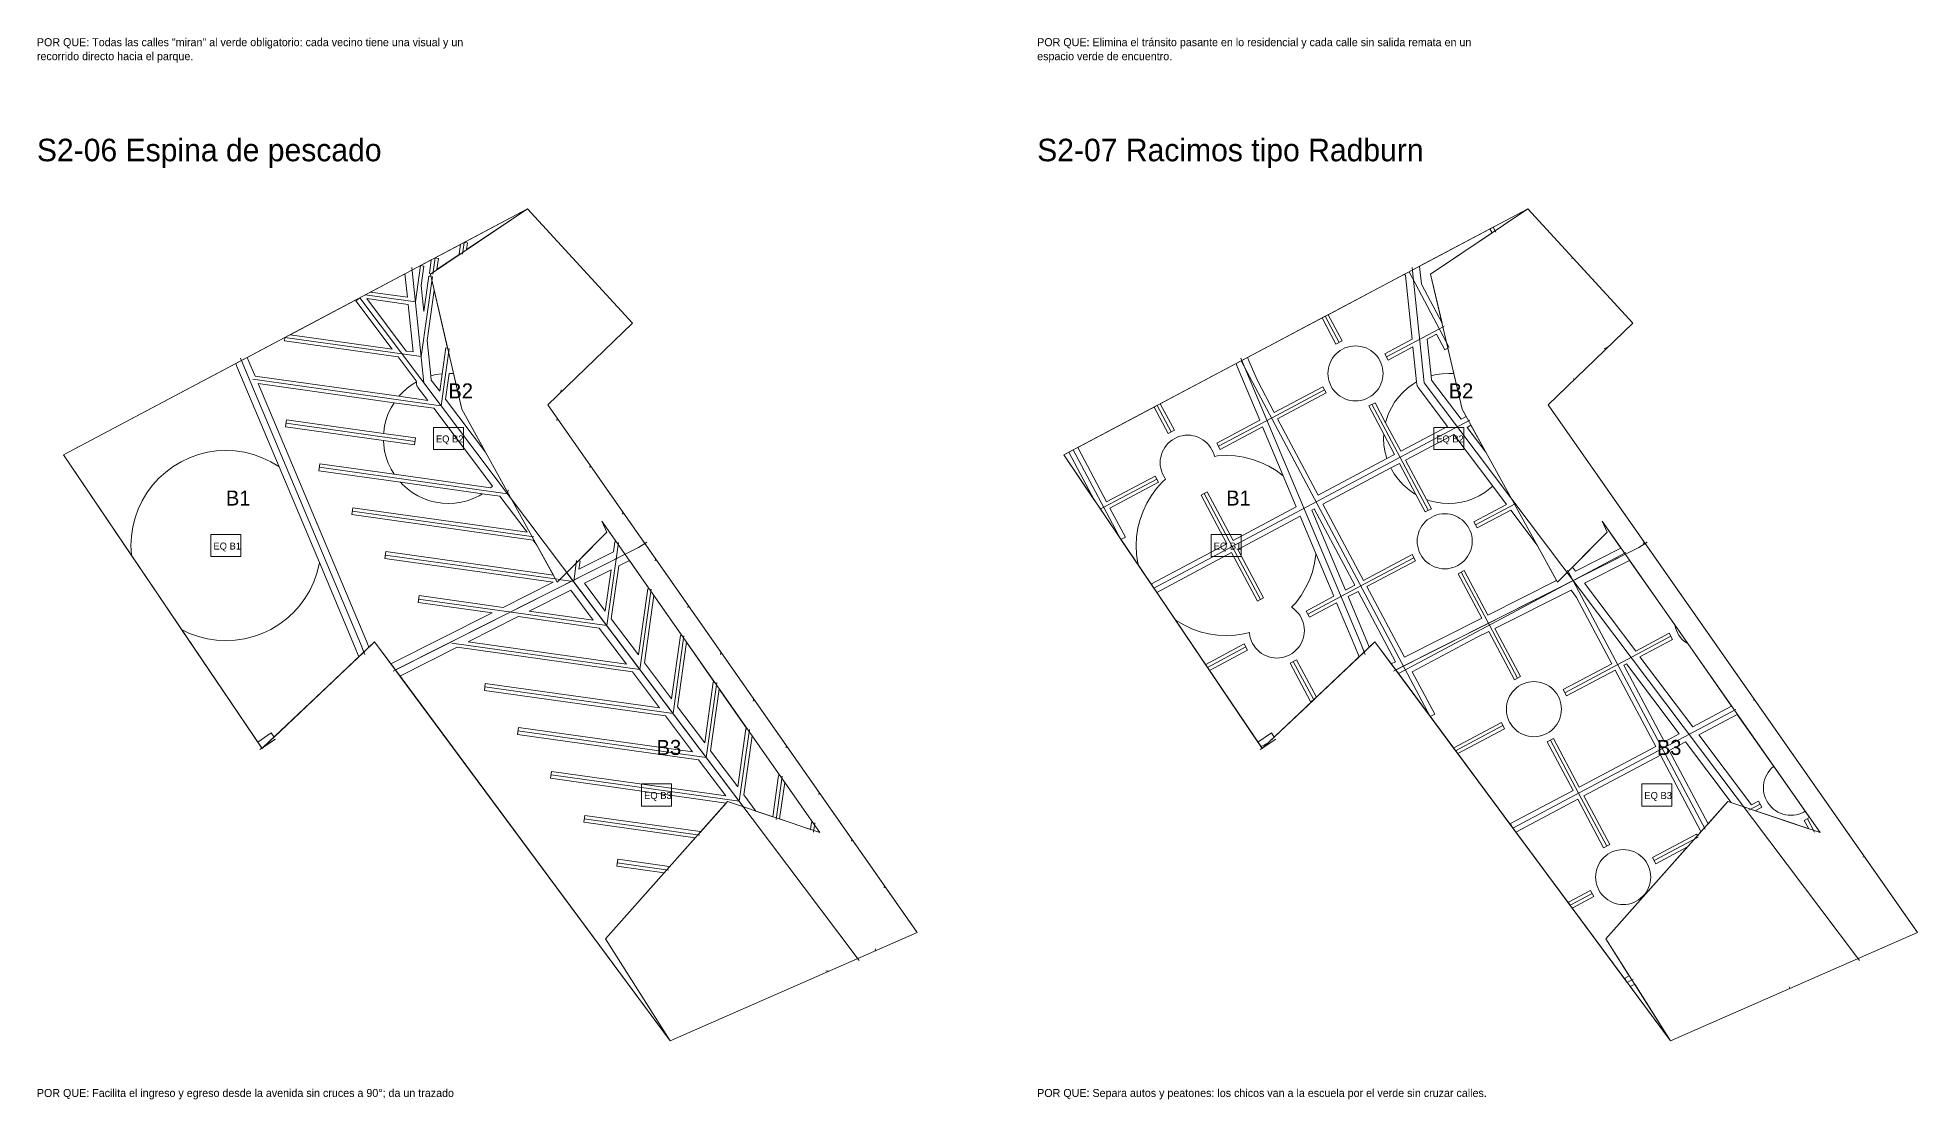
# Model space of a CAD drawing. Header units: metres. Extents: x 3873 to 16340, y -5213 to 3289.
# Drawn here: x 6581 to 10340, y -985 to 1137 of the extents above; entities that cross this region are included whole.
import ezdxf

# ---------------------------------------------------------------- set-up
doc = ezdxf.new("R2010")
doc.units = ezdxf.units.M
for name, color, linetype, lineweight, plot in [('EQUIPAMIENTO', 5, 'Continuous', 0, False), ('LIMITE-INTERVENCION', 30, 'Continuous', 0, False), ('MANZANAS-PROPUESTAS', 33, 'Continuous', 0, False), ('SECTORES', 1, 'Continuous', 0, False), ('TEXTO', 7, 'Continuous', 0, False), ('VERDE-OBLIGATORIO', 3, 'Continuous', 0, False), ('VERDE-PROPUESTO', 82, 'Continuous', 0, False), ('VIA-BOULEVARD', 30, 'Continuous', 0, False), ('VIA-PRIMARIA', 1, 'Continuous', 0, False), ('VIA-SECUNDARIA', 8, 'Continuous', 0, False), ('VIA-TERCIARIA', 9, 'Continuous', 0, False)]:
    doc.layers.add(name, color=color, linetype=linetype, lineweight=lineweight, plot=plot)

msp = doc.modelspace()

# ---------------------------------------------------------------- linework, layer by layer
at = {"layer": 'EQUIPAMIENTO'}
for points in [[(7372.8, 314.1), (7432.8, 314.1), (7432.8, 358.1), (7372.8, 358.1), (7372.8, 314.1)], [(9372.8, 314.1), (9432.8, 314.1), (9432.8, 358.1), (9372.8, 358.1), (9372.8, 314.1)], [(6928, 100), (6988, 100), (6988, 144), (6928, 144), (6928, 100)], [(8928, 100), (8988, 100), (8988, 144), (8928, 144), (8928, 100)], [(7789.1, -398.5), (7849.1, -398.5), (7849.1, -354.5), (7789.1, -354.5), (7789.1, -398.5)], [(9789.1, -398.5), (9849.1, -398.5), (9849.1, -354.5), (9789.1, -354.5), (9789.1, -398.5)]]:
    msp.add_lwpolyline(points, close=True, dxfattribs=at)
at = {"layer": 'LIMITE-INTERVENCION'}
for points in [[(6633, 303), (7561, 795), (7771.2, 566.4), (7601.5, 403.2), (8340, -651), (7846.2, -867.6), (7255.3, -70.6), (7030.2, -283.5), (6633, 303)], [(8633, 303), (9561, 795), (9771.2, 566.4), (9601.5, 403.2), (10340, -651), (9846.2, -867.6), (9255.3, -70.6), (9030.2, -283.5), (8633, 303)]]:
    msp.add_lwpolyline(points, close=True, dxfattribs=at)
at = {"layer": 'MANZANAS-PROPUESTAS'}
for points in [[(7441.2, 726.8), (7434.3, 727.8), (7561, 795), (7439.3, 713.4), (7441.2, 726.8)], [(9485.3, 754.9), (9489.5, 747.1), (9366.7, 664.7), (9389.7, 566.3), (9348.2, 644.2), (9344.5, 679.5), (9342.9, 679.4), (9491.5, 758.2), (9485.3, 754.9)], [(7383.1, 696), (7376.2, 697), (7426.7, 723.8), (7424, 705.2), (7426.5, 704.8), (7380, 673.6), (7383.1, 696)], [(7364.7, 665.4), (7367.2, 665), (7366.7, 664.7), (7367.8, 660.1), (7364, 660.7), (7354, 589.5), (7348.5, 641.5), (7354, 680.6), (7347.1, 681.6), (7368.6, 693), (7364.7, 665.4)], [(7320.8, 618.3), (7247.2, 628.6), (7315.9, 665), (7320.8, 618.3)], [(9149.6, 576.9), (9177.4, 524.6), (9189.8, 531.2), (9162, 583.4), (9315.9, 665), (9315.9, 665), (9314.8, 664.5), (9316.2, 661.9), (9329.7, 534.2), (9275, 505.1), (9281.5, 492.7), (9331.3, 519.2), (9338.7, 449.1), (9330.6, 444.2), (9320.3, 436.6), (9310.9, 428.1), (9302.3, 418.6), (9294.7, 408.4), (9288.2, 397.4), (9282.7, 385.9), (9278.4, 373.9), (9276.8, 367.5), (9255.5, 407.5), (9243.1, 401), (9273.2, 344.4), (9272.8, 336.1), (9273.4, 323.4), (9275.3, 310.8), (9278.4, 298.4), (9279.4, 295.7), (9142, 222.6), (9060.8, 375.4), (9157.9, 427), (9151.4, 439.4), (9054.2, 387.7), (9019.6, 452.9), (9004, 490), (9004, 490.1), (9000.6, 497.9), (9155.8, 580.2), (9149.6, 576.9)], [(7217.8, 611.3), (7290.6, 514.8), (7086.5, 543.4), (7225.8, 617.3), (7217.8, 611.3)], [(7239.7, 615.5), (7322.3, 603.9), (7332.4, 508.9), (7318.6, 510.8), (7239.7, 615.5)], [(7397.6, 516.9), (7390.4, 465.5), (7390.1, 465.5), (7377.5, 463.6), (7367.6, 461.2), (7360.1, 532.1), (7374.2, 632.5), (7401.3, 516.3), (7397.6, 516.9)], [(7075, 530.9), (7302.5, 498.9), (7338.5, 451.2), (7338.7, 449.1), (7330.6, 444.2), (7320.3, 436.6), (7310.9, 428.1), (7303.9, 420.3), (7016.3, 460.7), (7004, 490), (7004, 490.1), (7000.6, 497.9), (7076, 537.8), (7075, 530.9)], [(9359.8, 534.4), (9378.7, 544.4), (9395.2, 513.4), (9401.3, 516.6), (9413.2, 465.6), (9402.8, 466.1), (9390.1, 465.5), (9377.5, 463.6), (9367.6, 461.2), (9359.8, 534.4)], [(6980, 479.9), (7064.3, 279.5), (7063.6, 280), (7047.6, 289.6), (7030.7, 297.6), (7013.2, 303.8), (6995.1, 308.4), (6976.6, 311.1), (6958, 312), (6939.4, 311.1), (6921, 308.4), (6902.9, 303.8), (6885.3, 297.6), (6868.5, 289.6), (6852.5, 280), (6837.5, 268.9), (6823.7, 256.4), (6811.1, 242.6), (6800, 227.6), (6790.5, 211.6), (6782.5, 194.7), (6776.2, 177.2), (6771.7, 159.1), (6768.9, 140.6), (6768, 122), (6768.9, 103.4), (6769.1, 102), (6633, 303), (6977.6, 485.7), (6980, 479.9)], [(8813.9, 398.9), (8841.9, 346.2), (8854.3, 352.8), (8826.2, 405.4), (8977.6, 485.7), (8980, 479.9), (9025.3, 372.3), (8939.5, 326.7), (8946, 314.3), (9030.7, 359.4), (9071.9, 261.4), (9058, 271.7), (9042.9, 280.8), (9026.9, 288.3), (9010.3, 294.3), (8993.1, 298.6), (8975.7, 301.2), (8958, 302), (8940.4, 301.2), (8934.4, 300.3), (8933.6, 303.6), (8931.7, 308.7), (8929.4, 313.6), (8926.7, 318.2), (8923.5, 322.6), (8919.8, 326.6), (8915.8, 330.2), (8911.5, 333.4), (8906.9, 336.2), (8902, 338.5), (8896.9, 340.3), (8891.7, 341.6), (8886.3, 342.4), (8880.9, 342.7), (8875.5, 342.4), (8870.2, 341.6), (8865, 340.3), (8859.9, 338.5), (8855, 336.2), (8850.4, 333.4), (8846, 330.2), (8842, 326.6), (8838.4, 322.6), (8835.2, 318.2), (8832.4, 313.6), (8830.1, 308.7), (8828.3, 303.6), (8827, 298.4), (8826.2, 293.1), (8825.9, 287.7), (8826.2, 282.3), (8827, 276.9), (8828.3, 271.7), (8830.1, 266.6), (8832.4, 261.7), (8835.2, 257.1), (8836.9, 254.9), (8830.7, 249.3), (8818.9, 236.2), (8808.4, 222), (8799.3, 206.9), (8791.7, 190.9), (8785.8, 174.3), (8781.5, 157.1), (8778.9, 139.7), (8778, 122), (8778.9, 104.4), (8781.5, 86.9), (8782.7, 81.9), (8813.4, 36.6), (8813.4, 36.6), (8747.4, 134), (8756.3, 138.7), (8725.3, 197), (8822.4, 248.6), (8815.8, 261), (8718.7, 209.3), (8661, 317.9), (8820.1, 402.2), (8813.9, 398.9)], [(7244, -81.3), (7239, -69.1), (7239, -69), (7022.6, 445.7), (7294.2, 407.5), (7288.2, 397.4), (7282.7, 385.9), (7278.4, 373.9), (7275.3, 361.5), (7273.4, 348.9), (7273.3, 346.1), (7079.3, 373.3), (7077.4, 359.5), (7273, 332), (7273.4, 323.4), (7275.3, 310.8), (7278.4, 298.4), (7282.7, 286.4), (7288.2, 274.9), (7294.3, 264.6), (7145.5, 285.5), (7143.6, 271.6), (7306.8, 248.7), (7310.9, 244.2), (7320.3, 235.7), (7330.6, 228.1), (7341.5, 221.5), (7353.1, 216), (7365.1, 211.7), (7377.5, 208.6), (7390.1, 206.8), (7402.8, 206.1), (7415.6, 206.8), (7428.2, 208.6), (7440.5, 211.7), (7452.6, 216), (7464.1, 221.5), (7471, 225.6), (7505.8, 220.7), (7560.1, 148.7), (7211.7, 197.7), (7209.8, 183.8), (7572, 132.9), (7579.8, 122.5), (7612.8, 62.8), (7278, 109.8), (7276, 96), (7612, 48.8), (7512, -1.6), (7344.2, 22), (7342.2, 8.1), (7490, -12.6), (7287.8, -114.4), (7255.3, -70.6), (7244, -81.3)], [(8643.4, 308.5), (8694.7, 211.8), (8633, 303), (8652.2, 313.2), (8643.4, 308.5)], [(9518.3, 204.1), (9453.4, 169.6), (9459.9, 157.2), (9526.9, 192.8), (9579.8, 122.5), (9618.7, 52.1), (9481.3, -17.1), (9433.9, 72), (9421.5, 65.5), (9468.8, -23.3), (9314.2, -101.1), (9239.2, 39.9), (9336.3, 91.5), (9329.8, 103.9), (9232.6, 52.2), (9151.4, 205), (9287.1, 277.1), (9288.2, 274.9), (9294.7, 263.9), (9302.3, 253.7), (9310.9, 244.2), (9320.3, 235.7), (9330.6, 228.1), (9337.2, 224.1), (9355.8, 189.1), (9368.2, 195.6), (9358.3, 214.2), (9365.1, 211.7), (9377.5, 208.6), (9390.1, 206.8), (9402.8, 206.1), (9415.6, 206.8), (9428.2, 208.6), (9440.5, 211.7), (9452.6, 216), (9464.1, 221.5), (9475, 228.1), (9485.3, 235.7), (9490.8, 240.6), (9518.3, 204.1)], [(9215, 42.8), (9196.2, 32.8), (9128.9, 193), (9133.8, 195.6), (9215, 42.8)], [(7735.9, 129.2), (7733.2, 109.7), (7663.8, 74.8), (7666.1, 90.9), (7662.9, 91.4), (7719.7, 148.7), (7709.6, 170.5), (7738.8, 128.8), (7735.9, 129.2)], [(9656.3, 71), (9650.4, 78.8), (9719.7, 148.7), (9709.6, 170.5), (9747.2, 116.8), (9656.3, 71)], [(7215, -79), (7223.8, -100.4), (7054.2, -260.8), (7048.7, -252.5), (7021.5, -270.7), (6869.3, -46), (6885.3, -53.5), (6902.9, -59.8), (6921, -64.3), (6939.4, -67.1), (6958, -68), (6976.6, -67.1), (6995.1, -64.3), (7013.2, -59.8), (7030.7, -53.5), (7047.6, -45.5), (7063.6, -36), (7078.6, -24.9), (7092.4, -12.3), (7104.9, 1.5), (7116, 16.5), (7125.6, 32.5), (7133.6, 49.3), (7139.8, 66.9), (7144.4, 85), (7144.8, 88), (7215, -79)], [(7801.4, 35.8), (7782.7, -96.7), (7728.4, -24.7), (7743.3, 81.2), (7764.6, 91.9), (7804.2, 35.4), (7801.4, 35.8)], [(9098.4, -106.4), (9086, -112.9), (9126.8, -189.6), (9133, -186.3), (9054.2, -260.8), (9048.7, -252.5), (9021.5, -270.7), (8924.5, -127.5), (9000.8, -86.9), (8994.2, -74.5), (8917.3, -115.5), (8920.6, -121.6), (8819.1, 28.3), (8855.8, -26), (8858, -27.6), (8873.2, -36.7), (8889.1, -44.3), (8905.8, -50.2), (8922.9, -54.5), (8940.4, -57.1), (8958, -58), (8975.7, -57.1), (8993.1, -54.5), (9004.5, -51.7), (9004.6, -53.2), (9005.4, -58.6), (9006.7, -63.8), (9008.5, -68.9), (9010.8, -73.8), (9013.6, -78.4), (9016.8, -82.7), (9020.4, -86.7), (9024.4, -90.4), (9028.8, -93.6), (9033.4, -96.4), (9038.3, -98.7), (9043.4, -100.5), (9048.6, -101.8), (9053.9, -102.6), (9059.3, -102.9), (9064.7, -102.6), (9070.1, -101.8), (9075.3, -100.5), (9080.4, -98.7), (9085.3, -96.4), (9089.9, -93.6), (9094.2, -90.4), (9098.2, -86.7), (9101.8, -82.7), (9105.1, -78.4), (9107.8, -73.8), (9110.1, -68.9), (9112, -63.8), (9113.3, -58.6), (9114.1, -53.2), (9114.3, -47.9), (9114.1, -42.5), (9113.3, -37.1), (9112, -31.9), (9110.1, -26.8), (9107.8, -21.9), (9105.1, -17.3), (9101.8, -13), (9098.2, -9), (9094.2, -5.3), (9089.9, -2.1), (9088.8, -1.4), (9097.2, 7.8), (9107.7, 22), (9116.8, 37.2), (9124.3, 53.1), (9130.3, 69.8), (9134.6, 86.9), (9137.2, 104.4), (9137.2, 106), (9173.1, 20.6), (9117.9, -8.8), (9124.4, -21.2), (9178.6, 7.6), (9215, -79), (9223.8, -100.4), (9138.2, -181.3), (9098.4, -106.4)], [(9890.8, -240), (9785.3, -100.2), (9850.3, -65.6), (9843.7, -53.3), (9776.8, -88.8), (9674.6, 46.7), (9764.6, 91.9), (9854.7, -36.7), (9854.8, -37.3), (9856.1, -42.5), (9858, -47.6), (9860.3, -52.5), (9863, -57.1), (9866.3, -61.5), (9869.9, -65.5), (9873.9, -69.1), (9878.2, -72.3), (9880.7, -73.8), (9968.3, -198.8), (9890.8, -240)], [(7728.1, 73.6), (7716.5, -8.9), (7674.6, 46.7), (7728.1, 73.6)], [(7564.2, -8.9), (7647.4, 33), (7692.5, -26.9), (7564.2, -8.9)], [(7866.8, -57.6), (7848.9, -184.6), (7794.6, -112.5), (7813.6, 22.1), (7869.7, -58), (7866.8, -57.6)], [(9244, -81.3), (9239, -69.1), (9239, -69), (9201.6, 19.9), (9221.6, 30.5), (9296.3, -110.1), (9287.8, -114.4), (9255.3, -70.6), (9244, -81.3)], [(9514.7, -244), (9508.2, -231.7), (9413.4, -282.1), (9416.7, -288.2), (9366, -219.9), (9374.8, -215.2), (9329.8, -130.6), (9459.9, -61.4), (9482.8, -49.8), (9534.2, -146.5), (9546.6, -139.9), (9495.3, -43.5), (9647.4, 33), (9658.3, 18.4), (9728.9, -114.3), (9631.8, -165.9), (9638.3, -178.3), (9735.5, -126.7), (9816.7, -279.4), (9663.9, -360.6), (9612.3, -263.5), (9599.9, -270.1), (9651.6, -367.2), (9526.4, -433.8), (9531.1, -442.6), (9420.9, -293.9), (9514.7, -244)], [(7542.2, -20), (7704.5, -42.8), (7758.8, -114.8), (7442.2, -70.3), (7542.2, -20)], [(7932.2, -151), (7915.2, -272.4), (7860.9, -200.4), (7879, -71.4), (7935.1, -151.4), (7932.2, -151)], [(7305.9, -138.9), (7420.2, -81.3), (7770.7, -130.6), (7825, -202.6), (7476.6, -153.7), (7474.7, -167.5), (7836.9, -218.4), (7891.2, -290.5), (7542.8, -241.5), (7540.9, -255.4), (7903.1, -306.3), (7957.4, -378.3), (7609.1, -329.3), (7607.1, -343.2), (7958.2, -392.5), (7906.1, -451.2), (7906.3, -449.6), (7675.3, -417.2), (7673.3, -431), (7896.1, -462.3), (7844, -521), (7844.2, -519.4), (7741.5, -505), (7739.6, -518.9), (7834.1, -532.1), (7717, -663.8), (7846.2, -867.6), (7305.9, -138.9)], [(9863.9, -254.3), (9834.3, -270), (9753.1, -117.3), (9758.5, -114.4), (9863.9, -254.3)], [(7997.7, -244.4), (7981.4, -360.2), (7927.1, -288.2), (7944.4, -164.8), (8000.5, -244.8), (7997.7, -244.4)], [(10016.9, -407.4), (10028.7, -401.1), (10022.1, -388.8), (10008.4, -396.1), (9902.9, -256.2), (9979.8, -215.3), (10052.7, -319.3), (10052.3, -319.6), (10048.3, -323.2), (10044.7, -327.2), (10041.4, -331.5), (10038.7, -336.2), (10036.4, -341), (10034.5, -346.1), (10033.2, -351.4), (10032.4, -356.7), (10032.2, -362.1), (10032.4, -367.5), (10033.2, -372.8), (10034.5, -378.1), (10036.4, -383.1), (10038.7, -388), (10041.4, -392.7), (10044.7, -397), (10048.3, -401), (10052.3, -404.6), (10056.6, -407.8), (10061.2, -410.6), (10066.1, -412.9), (10071.2, -414.7), (10076.4, -416), (10081.8, -416.8), (10087.2, -417.1), (10092.6, -416.8), (10097.9, -416), (10103.1, -414.7), (10108.2, -412.9), (10113.1, -410.6), (10115.6, -409.1), (10124.4, -421.6), (10113.9, -427.2), (10122.7, -443.9), (10017.8, -408.5), (10016.9, -407.4)], [(7993.3, -376), (8009.9, -258.2), (8066, -338.3), (8063.1, -337.8), (8051.6, -419.9), (8017.8, -408.5), (7993.3, -376)], [(9755.3, -742.4), (9760, -751.3), (9649.7, -602.6), (9693.1, -579.5), (9686.6, -567.2), (9642.2, -590.7), (9645.5, -596.9), (9537.1, -450.7), (9661, -384.9), (9712.6, -482), (9725, -475.4), (9673.3, -378.3), (9826.1, -297.1), (9907.1, -449.3), (9908.3, -448.7), (9900, -458), (9898.2, -454.6), (9810.2, -501.5), (9816.7, -513.8), (9880.5, -479.9), (9717, -663.8), (9763.9, -737.8), (9755.3, -742.4)], [(9843.7, -287.7), (9876.1, -270.5), (9967.4, -391.6), (9961, -389.4), (9921.5, -433.9), (9843.7, -287.7)], [(8128.5, -431.3), (8126.6, -445.2), (8065.1, -424.4), (8075.3, -351.6), (8131.4, -431.7), (8128.5, -431.3)], [(9766, -759.4), (9774.7, -754.8), (9846.2, -867.6), (9766, -759.4)]]:
    msp.add_lwpolyline(points, close=True, dxfattribs=at)
at = {"layer": 'SECTORES'}
for points in [[(6989.1, 491.8), (7561, 795), (7771.2, 566.4), (7601.5, 403.2), (7795.5, 126.3), (7783, 118), (7296.9, -126.6), (7255.3, -70.6), (7233.9, -90.8), (7227, -74), (6992, 485), (6989.1, 491.8)], [(8989.1, 491.8), (9561, 795), (9771.2, 566.4), (9601.5, 403.2), (9795.5, 126.3), (9783, 118), (9296.9, -126.6), (9255.3, -70.6), (9233.9, -90.8), (9227, -74), (8992, 485), (8989.1, 491.8)], [(7030.2, -283.5), (7030, -283.1), (6633, 303), (6989.1, 491.8), (6992, 485), (7227, -74), (7233.9, -90.8), (7032.1, -281.7), (7030.2, -283.5)], [(9030.2, -283.5), (9030, -283.1), (8633, 303), (8989.1, 491.8), (8992, 485), (9227, -74), (9233.9, -90.8), (9032.1, -281.7), (9030.2, -283.5)], [(7795.5, 126.3), (8340, -651), (7846.2, -867.6), (7296.9, -126.6), (7783, 118), (7795.5, 126.3)], [(9795.5, 126.3), (10340, -651), (9846.2, -867.6), (9296.9, -126.6), (9783, 118), (9795.5, 126.3)]]:
    msp.add_lwpolyline(points, close=True, dxfattribs=at)
at = {"layer": 'VERDE-OBLIGATORIO'}
for points in [[(8145.3, -451.5), (7709.6, 170.5), (7719.7, 148.7), (7620.6, 48.7), (7429.8, 394.3), (7366.7, 664.7), (7561, 795), (7771.2, 566.4), (7601.5, 403.2), (8340, -651), (7846.2, -867.6), (7717, -663.8), (7961, -389.4), (8145.3, -451.5)], [(10145.3, -451.5), (9709.6, 170.5), (9719.7, 148.7), (9620.6, 48.7), (9429.8, 394.3), (9366.7, 664.7), (9561, 795), (9771.2, 566.4), (9601.5, 403.2), (10340, -651), (9846.2, -867.6), (9717, -663.8), (9961, -389.4), (10145.3, -451.5)]]:
    msp.add_lwpolyline(points, close=True, dxfattribs=at)
at = {"layer": 'VERDE-PROPUESTO'}
for points in [[(9255.3, 427.2), (9251.3, 423.5), (9247, 420.3), (9242.4, 417.6), (9237.5, 415.3), (9232.4, 413.4), (9227.2, 412.1), (9221.8, 411.3), (9216.5, 411.1), (9211.1, 411.3), (9205.7, 412.1), (9200.5, 413.4), (9195.4, 415.3), (9190.5, 417.6), (9185.9, 420.3), (9181.6, 423.5), (9177.6, 427.2), (9173.9, 431.2), (9170.7, 435.5), (9167.9, 440.1), (9165.6, 445), (9163.8, 450.1), (9162.5, 455.3), (9161.7, 460.7), (9161.5, 466.1), (9161.7, 471.5), (9162.5, 476.8), (9163.8, 482), (9165.6, 487.1), (9167.9, 492), (9170.7, 496.6), (9173.9, 501), (9177.6, 505), (9181.6, 508.6), (9185.9, 511.8), (9190.5, 514.6), (9195.4, 516.9), (9200.5, 518.7), (9205.7, 520), (9211.1, 520.8), (9216.5, 521.1), (9221.8, 520.8), (9227.2, 520), (9232.4, 518.7), (9237.5, 516.9), (9242.4, 514.6), (9247, 511.8), (9251.3, 508.6), (9255.3, 505), (9259, 501), (9262.2, 496.6), (9265, 492), (9267.3, 487.1), (9269.1, 482), (9270.4, 476.8), (9271.2, 471.5), (9271.5, 466.1), (9271.2, 460.7), (9270.4, 455.3), (9269.1, 450.1), (9267.3, 445), (9265, 440.1), (9262.2, 435.5), (9259, 431.2), (9255.3, 427.2)], [(7390.1, 465.5), (7390.4, 465.5), (7385.4, 430.3), (7368.5, 452.7), (7367.6, 461.2), (7377.5, 463.6), (7390.1, 465.5)], [(7397.3, 414.5), (7404.6, 466.1), (7413.2, 465.6), (7429.8, 394.3), (7477.1, 308.7), (7397.3, 414.5)], [(9390.1, 465.5), (9402.8, 466.1), (9413.2, 465.6), (9429.8, 394.3), (9437.8, 379.9), (9427.5, 374.4), (9368.5, 452.7), (9367.6, 461.2), (9377.5, 463.6), (9390.1, 465.5)], [(7320.3, 436.6), (7330.6, 444.2), (7338.7, 449.1), (7339.1, 445.4), (7339.3, 444.1), (7339.6, 442.8), (7340, 441.5), (7340.6, 440.3), (7341.3, 439.1), (7342, 438), (7361.4, 412.2), (7303.9, 420.3), (7310.9, 428.1), (7320.3, 436.6)], [(9282.7, 385.9), (9288.2, 397.4), (9294.7, 408.4), (9302.3, 418.6), (9310.9, 428.1), (9320.3, 436.6), (9330.6, 444.2), (9338.7, 449.1), (9339.1, 445.4), (9339.3, 444.1), (9339.6, 442.8), (9340, 441.5), (9340.6, 440.3), (9341.3, 439.1), (9342, 438), (9400.7, 360.2), (9307.1, 310.4), (9276.8, 367.5), (9278.4, 373.9), (9282.7, 385.9)], [(7294.3, 264.6), (7288.2, 274.9), (7282.7, 286.4), (7278.4, 298.4), (7275.3, 310.8), (7273.4, 323.4), (7273, 332), (7335.1, 323.3), (7337.1, 337.1), (7273.3, 346.1), (7273.4, 348.9), (7275.3, 361.5), (7278.4, 373.9), (7282.7, 385.9), (7288.2, 397.4), (7294.2, 407.5), (7373.4, 396.4), (7490.8, 240.6), (7487.3, 237.5), (7294.3, 264.6)], [(8781.5, 86.9), (8778.9, 104.4), (8778, 122), (8778.9, 139.7), (8781.5, 157.1), (8785.8, 174.3), (8791.7, 190.9), (8799.3, 206.9), (8808.4, 222), (8818.9, 236.2), (8830.7, 249.3), (8836.9, 254.9), (8835.2, 257.1), (8832.4, 261.7), (8830.1, 266.6), (8828.3, 271.7), (8827, 276.9), (8826.2, 282.3), (8825.9, 287.7), (8826.2, 293.1), (8827, 298.4), (8828.3, 303.6), (8830.1, 308.7), (8832.4, 313.6), (8835.2, 318.2), (8838.4, 322.6), (8842, 326.6), (8846, 330.2), (8850.4, 333.4), (8855, 336.2), (8859.9, 338.5), (8865, 340.3), (8870.2, 341.6), (8875.5, 342.4), (8880.9, 342.7), (8886.3, 342.4), (8891.7, 341.6), (8896.9, 340.3), (8902, 338.5), (8906.9, 336.2), (8911.5, 333.4), (8915.8, 330.2), (8919.8, 326.6), (8923.5, 322.6), (8926.7, 318.2), (8929.4, 313.6), (8931.7, 308.7), (8933.6, 303.6), (8934.4, 300.3), (8940.4, 301.2), (8958, 302), (8975.7, 301.2), (8993.1, 298.6), (9010.3, 294.3), (9026.9, 288.3), (9042.9, 280.8), (9058, 271.7), (9071.9, 261.4), (9098, 199.2), (8971.6, 132), (8920, 229.1), (8907.6, 222.6), (8959.3, 125.4), (8808.7, 45.4), (8813.4, 36.6), (8782.7, 81.9), (8781.5, 86.9)], [(9275.3, 310.8), (9273.4, 323.4), (9272.8, 336.1), (9273.2, 344.4), (9294.8, 303.8), (9279.4, 295.7), (9278.4, 298.4), (9275.3, 310.8)], [(9475, 228.1), (9464.1, 221.5), (9452.6, 216), (9440.5, 211.7), (9428.2, 208.6), (9415.6, 206.8), (9402.8, 206.1), (9390.1, 206.8), (9377.5, 208.6), (9365.1, 211.7), (9358.3, 214.2), (9316.5, 292.8), (9412.9, 344), (9490.8, 240.6), (9485.3, 235.7), (9475, 228.1)], [(9439.7, 358.2), (9447.4, 362.4), (9477.1, 308.7), (9439.7, 358.2)], [(7116, 16.5), (7104.9, 1.5), (7092.4, -12.3), (7078.6, -24.9), (7063.6, -36), (7047.6, -45.5), (7030.7, -53.5), (7013.2, -59.8), (6995.1, -64.3), (6976.6, -67.1), (6958, -68), (6939.4, -67.1), (6921, -64.3), (6902.9, -59.8), (6885.3, -53.5), (6869.3, -46), (6830.9, 10.9), (6769.1, 102), (6768.9, 103.4), (6768, 122), (6768.9, 140.6), (6771.7, 159.1), (6776.2, 177.2), (6782.5, 194.7), (6790.5, 211.6), (6800, 227.6), (6811.1, 242.6), (6823.7, 256.4), (6837.5, 268.9), (6852.5, 280), (6868.5, 289.6), (6885.3, 297.6), (6902.9, 303.8), (6921, 308.4), (6939.4, 311.1), (6958, 312), (6976.6, 311.1), (6995.1, 308.4), (7013.2, 303.8), (7030.7, 297.6), (7047.6, 289.6), (7063.6, 280), (7064.3, 279.5), (7144.8, 88), (7144.4, 85), (7139.8, 66.9), (7133.6, 49.3), (7125.6, 32.5), (7116, 16.5)], [(9320.3, 235.7), (9310.9, 244.2), (9302.3, 253.7), (9294.7, 263.9), (9288.2, 274.9), (9287.1, 277.1), (9304.2, 286.2), (9337.2, 224.1), (9330.6, 228.1), (9320.3, 235.7)], [(7452.6, 216), (7440.5, 211.7), (7428.2, 208.6), (7415.6, 206.8), (7402.8, 206.1), (7390.1, 206.8), (7377.5, 208.6), (7365.1, 211.7), (7353.1, 216), (7341.5, 221.5), (7330.6, 228.1), (7320.3, 235.7), (7310.9, 244.2), (7306.8, 248.7), (7471, 225.6), (7464.1, 221.5), (7452.6, 216)], [(9098.2, -86.7), (9094.2, -90.4), (9089.9, -93.6), (9085.3, -96.4), (9080.4, -98.7), (9075.3, -100.5), (9070.1, -101.8), (9064.7, -102.6), (9059.3, -102.9), (9053.9, -102.6), (9048.6, -101.8), (9043.4, -100.5), (9038.3, -98.7), (9033.4, -96.4), (9028.8, -93.6), (9024.4, -90.4), (9020.4, -86.7), (9016.8, -82.7), (9013.6, -78.4), (9010.8, -73.8), (9008.5, -68.9), (9006.7, -63.8), (9005.4, -58.6), (9004.6, -53.2), (9004.5, -51.7), (8993.1, -54.5), (8975.7, -57.1), (8958, -58), (8940.4, -57.1), (8922.9, -54.5), (8905.8, -50.2), (8889.1, -44.3), (8873.2, -36.7), (8858, -27.6), (8855.8, -26), (8819.1, 28.3), (8968.6, 107.8), (9020.3, 10.7), (9032.7, 17.2), (8981, 114.4), (9105.8, 180.7), (9137.2, 106), (9137.2, 104.4), (9134.6, 86.9), (9130.3, 69.8), (9124.3, 53.1), (9116.8, 37.2), (9107.7, 22), (9097.2, 7.8), (9088.8, -1.4), (9089.9, -2.1), (9094.2, -5.3), (9098.2, -9), (9101.8, -13), (9105.1, -17.3), (9107.8, -21.9), (9110.1, -26.8), (9112, -31.9), (9113.3, -37.1), (9114.1, -42.5), (9114.3, -47.9), (9114.1, -53.2), (9113.3, -58.6), (9112, -63.8), (9110.1, -68.9), (9107.8, -73.8), (9105.1, -78.4), (9101.8, -82.7), (9098.2, -86.7)], [(9433.7, 91.7), (9429.7, 88), (9425.4, 84.8), (9420.8, 82), (9415.9, 79.7), (9410.8, 77.9), (9405.6, 76.6), (9400.2, 75.8), (9394.9, 75.5), (9389.5, 75.8), (9384.1, 76.6), (9378.9, 77.9), (9373.8, 79.7), (9368.9, 82), (9364.3, 84.8), (9360, 88), (9356, 91.7), (9352.3, 95.7), (9349.1, 100), (9346.3, 104.6), (9344, 109.5), (9342.2, 114.6), (9340.9, 119.8), (9340.1, 125.2), (9339.9, 130.5), (9340.1, 135.9), (9340.9, 141.3), (9342.2, 146.5), (9344, 151.6), (9346.3, 156.5), (9349.1, 161.1), (9352.3, 165.4), (9356, 169.4), (9360, 173.1), (9364.3, 176.3), (9368.9, 179), (9373.8, 181.4), (9378.9, 183.2), (9384.1, 184.5), (9389.5, 185.3), (9394.9, 185.5), (9400.2, 185.3), (9405.6, 184.5), (9410.8, 183.2), (9415.9, 181.4), (9420.8, 179), (9425.4, 176.3), (9429.7, 173.1), (9433.7, 169.4), (9437.4, 165.4), (9440.6, 161.1), (9443.4, 156.5), (9445.7, 151.6), (9447.5, 146.5), (9448.8, 141.3), (9449.6, 135.9), (9449.9, 130.5), (9449.6, 125.2), (9448.8, 119.8), (9447.5, 114.6), (9445.7, 109.5), (9443.4, 104.6), (9440.6, 100), (9437.4, 95.7), (9433.7, 91.7)], [(9878.2, -72.3), (9873.9, -69.1), (9869.9, -65.5), (9866.3, -61.5), (9863, -57.1), (9860.3, -52.5), (9858, -47.6), (9856.1, -42.5), (9854.8, -37.3), (9854.7, -36.7), (9880.7, -73.8), (9878.2, -72.3)], [(9615.8, -239.9), (9612.1, -243.9), (9608.1, -247.5), (9603.8, -250.7), (9599.2, -253.5), (9594.3, -255.8), (9589.2, -257.6), (9584, -258.9), (9578.6, -259.7), (9573.3, -260), (9567.9, -259.7), (9562.5, -258.9), (9557.3, -257.6), (9552.2, -255.8), (9547.3, -253.5), (9542.7, -250.7), (9538.4, -247.5), (9534.4, -243.9), (9530.7, -239.9), (9527.5, -235.5), (9524.7, -230.9), (9522.4, -226), (9520.6, -220.9), (9519.3, -215.7), (9518.5, -210.4), (9518.3, -205), (9518.5, -199.6), (9519.3, -194.2), (9520.6, -189), (9522.4, -183.9), (9524.7, -179), (9527.5, -174.4), (9530.7, -170.1), (9534.4, -166.1), (9538.4, -162.5), (9542.7, -159.2), (9547.3, -156.5), (9552.2, -154.2), (9557.3, -152.3), (9562.5, -151), (9567.9, -150.2), (9573.3, -150), (9578.6, -150.2), (9584, -151), (9589.2, -152.3), (9594.3, -154.2), (9599.2, -156.5), (9603.8, -159.2), (9608.1, -162.5), (9612.1, -166.1), (9615.8, -170.1), (9619, -174.4), (9621.8, -179), (9624.1, -183.9), (9625.9, -189), (9627.2, -194.2), (9628, -199.6), (9628.3, -205), (9628, -210.4), (9627.2, -215.7), (9625.9, -220.9), (9624.1, -226), (9621.8, -230.9), (9619, -235.5), (9615.8, -239.9)], [(10113.1, -410.6), (10108.2, -412.9), (10103.1, -414.7), (10097.9, -416), (10092.6, -416.8), (10087.2, -417.1), (10081.8, -416.8), (10076.4, -416), (10071.2, -414.7), (10066.1, -412.9), (10061.2, -410.6), (10056.6, -407.8), (10052.3, -404.6), (10048.3, -401), (10044.7, -397), (10041.4, -392.7), (10038.7, -388), (10036.4, -383.1), (10034.5, -378.1), (10033.2, -372.8), (10032.4, -367.5), (10032.2, -362.1), (10032.4, -356.7), (10033.2, -351.4), (10034.5, -346.1), (10036.4, -341), (10038.7, -336.2), (10041.4, -331.5), (10044.7, -327.2), (10048.3, -323.2), (10052.3, -319.6), (10052.7, -319.3), (10115.6, -409.1), (10113.1, -410.6)], [(9790.5, -579.4), (9786.5, -583), (9782.2, -586.2), (9777.6, -589), (9772.7, -591.3), (9767.6, -593.1), (9762.4, -594.4), (9757, -595.2), (9751.7, -595.5), (9746.3, -595.2), (9740.9, -594.4), (9735.7, -593.1), (9730.6, -591.3), (9725.7, -589), (9721.1, -586.2), (9716.8, -583), (9712.8, -579.4), (9709.1, -575.4), (9705.9, -571.1), (9703.1, -566.4), (9700.8, -561.5), (9699, -556.5), (9697.7, -551.2), (9696.9, -545.9), (9696.7, -540.5), (9696.9, -535.1), (9697.7, -529.8), (9699, -524.5), (9700.8, -519.4), (9703.1, -514.6), (9705.9, -509.9), (9709.1, -505.6), (9712.8, -501.6), (9716.8, -498), (9721.1, -494.8), (9725.7, -492), (9730.6, -489.7), (9735.7, -487.9), (9740.9, -486.6), (9746.3, -485.8), (9751.7, -485.5), (9757, -485.8), (9762.4, -486.6), (9767.6, -487.9), (9772.7, -489.7), (9777.6, -492), (9782.2, -494.8), (9786.5, -498), (9790.5, -501.6), (9794.2, -505.6), (9797.4, -509.9), (9800.2, -514.6), (9802.5, -519.4), (9804.3, -524.5), (9805.6, -529.8), (9806.4, -535.1), (9806.7, -540.5), (9806.4, -545.9), (9805.6, -551.2), (9804.3, -556.5), (9802.5, -561.5), (9800.2, -566.4), (9797.4, -571.1), (9794.2, -575.4), (9790.5, -579.4)]]:
    msp.add_lwpolyline(points, close=True, dxfattribs=at)
at = {"layer": 'VIA-BOULEVARD'}
for points in [[(6987.1, 496.4), (6992, 485), (7227, -74), (7235.9, -95.8)], [(8987.1, 496.4), (8992, 485), (9227, -74), (9235.9, -95.8)]]:
    msp.add_lwpolyline(points, dxfattribs=at)
at = {"layer": 'VIA-PRIMARIA'}
for points in [[(7329.6, 678), (7354, 447), (8218, -699), (8224.1, -707.3)], [(9329.6, 678), (9354, 447), (10218, -699), (10224.1, -707.3)], [(7292.3, -128.9), (7783, 118), (7799.7, 129)], [(9292.3, -128.9), (9783, 118), (9799.7, 129)], [(7025.8, -285.9), (7057.1, -265)], [(9025.8, -285.9), (9057.1, -265)]]:
    msp.add_lwpolyline(points, dxfattribs=at)
at = {"layer": 'VIA-SECUNDARIA'}
for points in [[(9404, 518), (9323.7, 669.2)], [(7225.8, 617.3), (7388.4, 401.5)], [(9366, -219.9), (8987.9, 491.2)], [(9713.7, 515.3), (9723.4, 520.4)], [(8813.4, 36.6), (9445.2, 372.5)], [(7461.7, 304.3), (7541.1, 198.9)], [(8747.4, 134), (8652.2, 313.2)], [(9791.8, 126.4), (9794.4, 127.8)], [(9302.2, -133.9), (9757.1, 107.9)], [(7637.9, 70.4), (7995.6, -404.2)], [(9915.9, -444.7), (9640.6, 73.1)], [(10011.4, -187.2), (10014.1, -185.8)], [(9531.1, -442.6), (9976.7, -205.6)], [(9027.7, -279.8), (9042.2, -272.2)], [(10231.1, -500.8), (10233.8, -499.3)], [(8219.1, -700.8), (8220.9, -703.2)], [(9760, -751.3), (9772, -744.9)], [(10085.1, -762.8), (10083.6, -760.2)]]:
    msp.add_lwpolyline(points, dxfattribs=at)
at = {"layer": 'VIA-TERCIARIA'}
for points in [[(9491.5, 758.2), (9496.8, 748.3)], [(7431, 704.2), (7434.3, 727.8)], [(7336.9, 608.9), (7347.1, 681.6)], [(7371.6, 664.4), (7376.2, 697)], [(9651, 697.1), (9648.3, 695.7)], [(7348.4, 499.6), (7370.9, 659.7)], [(7336.9, 608.9), (7236.6, 623)], [(9155.8, 580.2), (9183.6, 527.9)], [(7348.4, 499.6), (7076, 537.8)], [(9384.2, 555.3), (9278.3, 498.9)], [(9384.2, 555.3), (9394.1, 560.5)], [(7388.4, 401.5), (7404.5, 515.9)], [(7388, 401.4), (7012.1, 454.2)], [(9652.1, 456.1), (9653.6, 453.3)], [(7627.9, 428.6), (7628.6, 433.4)], [(9048.7, 376.9), (9154.6, 433.2)], [(7619.9, 371.7), (7620.5, 376)], [(8820.1, 402.2), (8848.1, 349.5)], [(9048.7, 376.9), (8942.7, 320.5)], [(9305.7, 298.3), (9249.3, 404.3)], [(7336.1, 330.2), (7078.3, 366.4)], [(7520.8, 225.7), (7144.5, 278.6)], [(7685.4, 278.3), (7686, 282.6)], [(9305.7, 298.3), (9362, 192.4)], [(7520.8, 225.7), (7522, 233.6)], [(8713.2, 198.5), (8819.1, 254.8)], [(8970.1, 119.9), (8913.8, 225.9)], [(7573.8, 139.7), (7210.8, 190.7)], [(7750.8, 184.8), (7751.4, 189.2)], [(8713.2, 198.5), (8706.3, 194.8)], [(9537.1, 206.2), (9456.7, 163.4)], [(7719.5, -37.8), (7742.8, 128.2)], [(8970.1, 119.9), (9026.5, 14)], [(7620.8, 54.6), (7277, 102.9)], [(7653.3, 50), (7659.2, 91.9)], [(7816.2, 91.4), (7816.9, 95.8)], [(9227.1, 41.3), (9333, 97.7)], [(7653.3, 50), (7622, 54.4)], [(9227.1, 41.3), (9121.1, -15)], [(9484.1, -37.2), (9427.7, 68.7)], [(7719.5, -37.8), (7343.2, 15.1)], [(7785.7, -125.6), (7808.3, 34.8)], [(7881.7, -2), (7882.3, 2.4)], [(9484.1, -37.2), (9540.4, -143.2)], [(7785.7, -125.6), (7409.4, -72.8)], [(7852, -213.5), (7873.7, -58.6)], [(9741, -115.8), (9847, -59.4)], [(7947.1, -95.4), (7947.7, -91)], [(8920.6, -121.6), (8997.5, -80.7)], [(9133, -186.3), (9092.2, -109.7)], [(9741, -115.8), (9635.1, -172.1)], [(7852, -213.5), (7475.6, -160.6)], [(7918.2, -301.3), (7939.2, -152)], [(8012.5, -188.8), (8013.2, -184.4)], [(7918.2, -301.3), (7541.9, -248.4)], [(7984.4, -389.1), (8004.6, -245.4)], [(9416.7, -288.2), (9511.4, -237.8)], [(8078, -282.2), (8078.6, -277.9)], [(9662.5, -372.7), (9606.1, -266.8)], [(7984.4, -389.1), (7608.1, -336.3)], [(8057.9, -425.2), (8070, -338.8)], [(8143.4, -375.6), (8144, -371.3)], [(9662.5, -372.7), (9718.8, -478.7)], [(10003.2, -406.8), (10025.4, -395)], [(7905.3, -456.6), (7674.3, -424.1)], [(8132.9, -450.5), (8135.5, -432.2)], [(10134.4, -451), (10120, -423.9)], [(8208.9, -469), (8209.5, -464.7)], [(9901.5, -460.8), (9813.5, -507.6)], [(7843.2, -526.4), (7740.5, -511.9)], [(8274, -562), (8274.6, -557.7)], [(9645.5, -596.9), (9689.8, -573.4)], [(8256.3, -687.7), (8256.8, -684.2)], [(8162.9, -728.7), (8157.2, -727.9)]]:
    msp.add_lwpolyline(points, dxfattribs=at)

# ---------------------------------------------------------------- texts
at = {"layer": 'EQUIPAMIENTO'}
for s, p in [('EQ B2', (7377.8, 328.1)), ('EQ B2', (9377.8, 328.1)), ('EQ B1', (6933, 114)), ('EQ B1', (8933, 114)), ('EQ B3', (7794.1, -384.5)), ('EQ B3', (9794.1, -384.5))]:
    msp.add_text(s, height=14, dxfattribs=at).set_placement(p)
at = {"layer": 'SECTORES'}
for s, p in [('B2', (7402.8, 416.1)), ('B2', (9402.8, 416.1)), ('B1', (6958, 202)), ('B1', (8958, 202)), ('B3', (7819.1, -296.5)), ('B3', (9819.1, -296.5))]:
    msp.add_text(s, height=30, dxfattribs=at).set_placement(p)
at = {"layer": 'TEXTO'}
for s, height, p in [('POR QUE: Todas las calles "miran" al verde obligatorio: cada vecino tiene una visual y un', 16, (6580, 1120)), ('POR QUE: Elimina el tránsito pasante en lo residencial y cada calle sin salida remata en un', 16, (8580, 1120)), ('recorrido directo hacia el parque.', 16, (6580, 1092)), ('espacio verde de encuentro.', 16, (8580, 1092)), ('S2-06 Espina de pescado', 45, (6580, 890)), ('S2-07 Racimos tipo Radburn', 45, (8580, 890)), ('POR QUE: Facilita el ingreso y egreso desde la avenida sin cruces a 90°; da un trazado', 16, (6580, -980)), ('POR QUE: Separa autos y peatones: los chicos van a la escuela por el verde sin cruzar calles.', 16, (8580, -980))]:
    msp.add_text(s, height=height, dxfattribs=at).set_placement(p)

doc.saveas('drawing.dxf')
